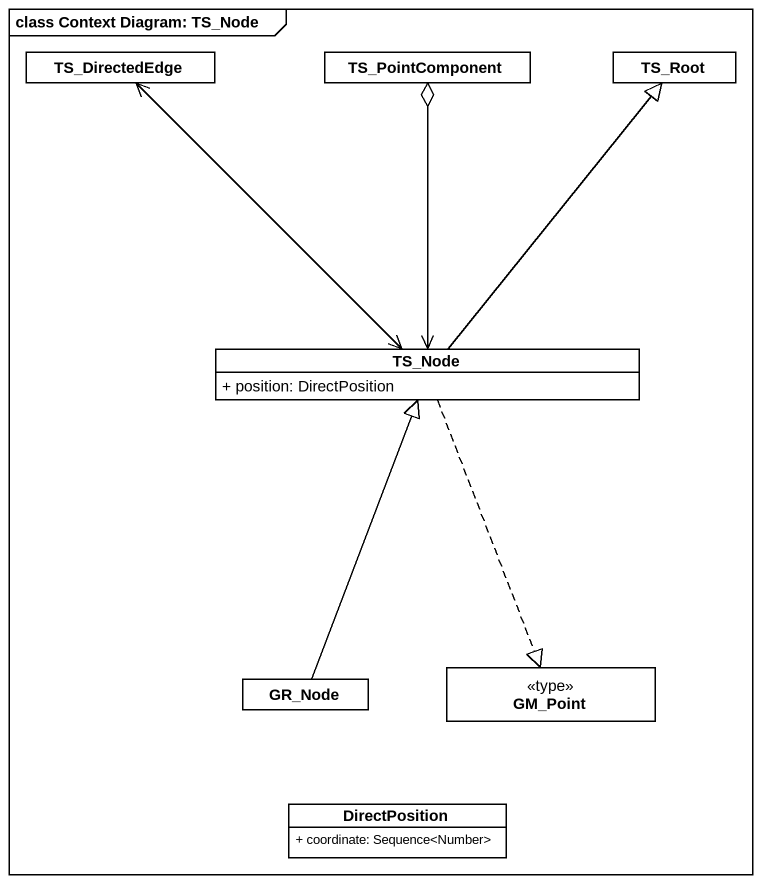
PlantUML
@startuml
mainframe class Context Diagram: TS_Node
hide circle
hide empty members
skinparam classAttributeIconSize 0
class TS_DirectedEdge
class TS_PointComponent
class TS_Root
class TS_Node {
  + position: DirectPosition
}
class GM_Point <<type>>
class GR_Node
class DirectPosition {
  + coordinate: Sequence<Number>
}
TS_DirectedEdge <--> TS_Node
TS_Node <-up-o TS_PointComponent
TS_Node -up-|> TS_Root
TS_Node ..|> GM_Point
GR_Node -up-|> TS_Node
@enduml
